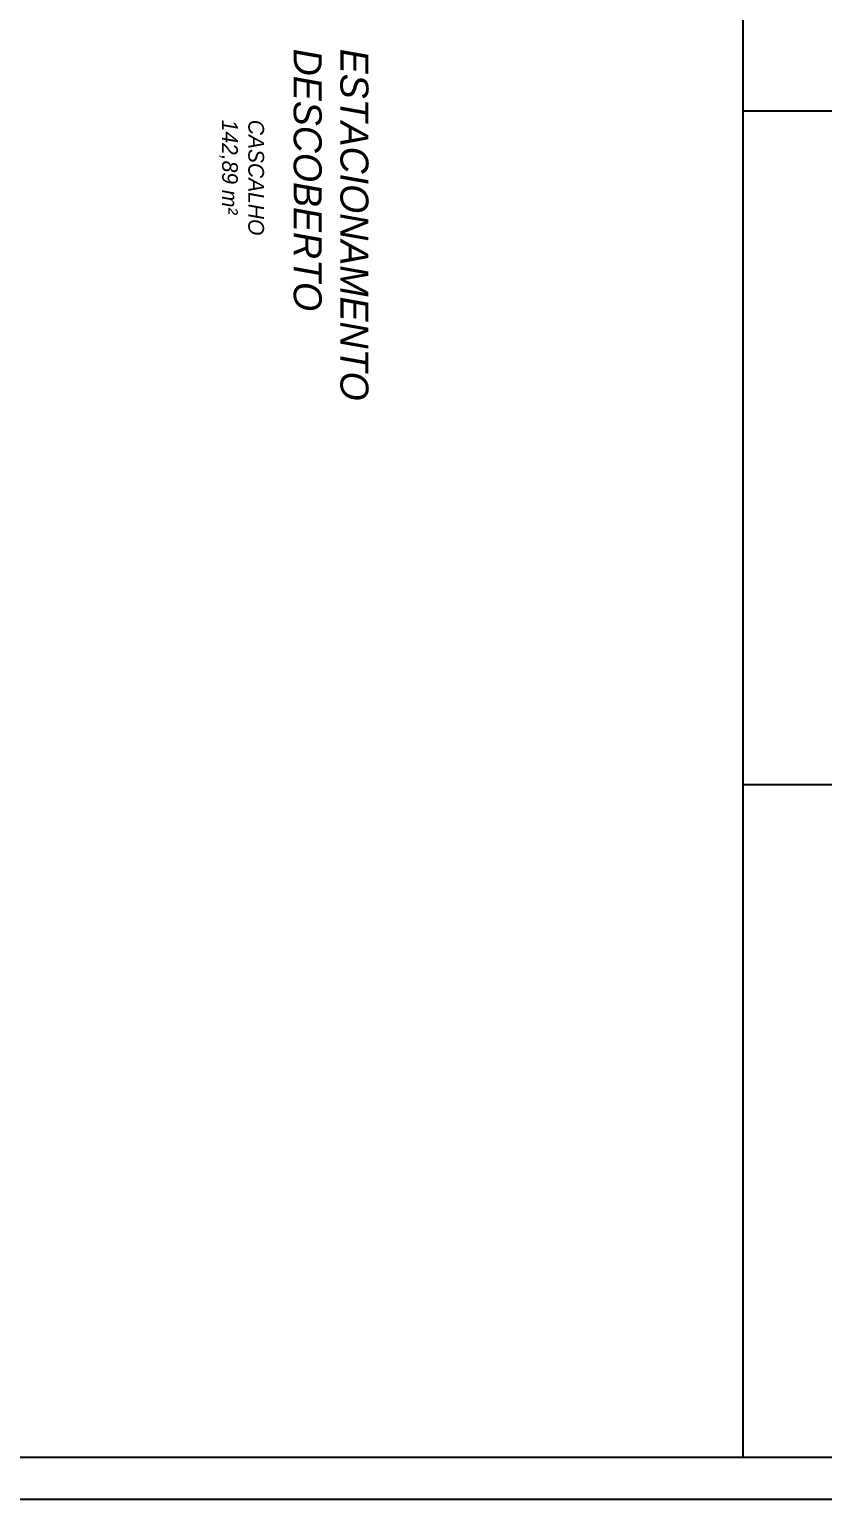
# Model space of a CAD drawing. Header units: millimetres. Extents: x 2273 to 2522, y 1034 to 1187.
# Drawn here: x 2412.06 to 2414.89, y 1155.71 to 1160.96 of the extents above; entities that cross this region are included whole.
import ezdxf

# ---------------------------------------------------------------- set-up
doc = ezdxf.new("R2010")
doc.units = ezdxf.units.MM
doc.layers.add('LAYER8', color=8, linetype='Continuous')
doc.styles.get("Standard").update_dxf_attribs({"font": 'arial.ttf'})

msp = doc.modelspace()

# ---------------------------------------------------------------- linework, layer by layer
at = {"layer": 'LAYER8', "color": 0, "linetype": 'Continuous'}
for points in [[(2414.6048, 1163.0654), (2414.6048, 1155.8625)], [(2419.6048, 1160.6654), (2414.6048, 1160.6654)], [(2419.6048, 1158.2625), (2414.6048, 1158.2625)]]:
    msp.add_lwpolyline(points, dxfattribs=at)
at = {"layer": 'LAYER8', "linetype": 'Continuous'}
for points in [[(2419.6048, 1155.8625), (2391.9931, 1155.8625)], [(2419.7578, 1155.7125), (2391.9931, 1155.7125)]]:
    msp.add_lwpolyline(points, dxfattribs=at)

# ---------------------------------------------------------------- texts
at = {"layer": 'LAYER8', "color": 0, "linetype": 'Continuous', "width": 1.591519, "attachment_point": 1, "rotation": 270}
for s, insert, char_height in [('{\\fHarlow Solid Italic|b0|i0|c0|p82;ESTACIONAMENTO \\PDESCOBERTO}', (2413.2699, 1160.8883), 0.1), ('{\\fHarlow Solid Italic|b0|i0|c0|p82;CASCALHO\\P142,89 m²}', (2412.8975, 1160.6348), 0.056045)]:
    msp.add_mtext(s, dxfattribs=dict(at, insert=insert, char_height=char_height))

doc.saveas('drawing.dxf')
